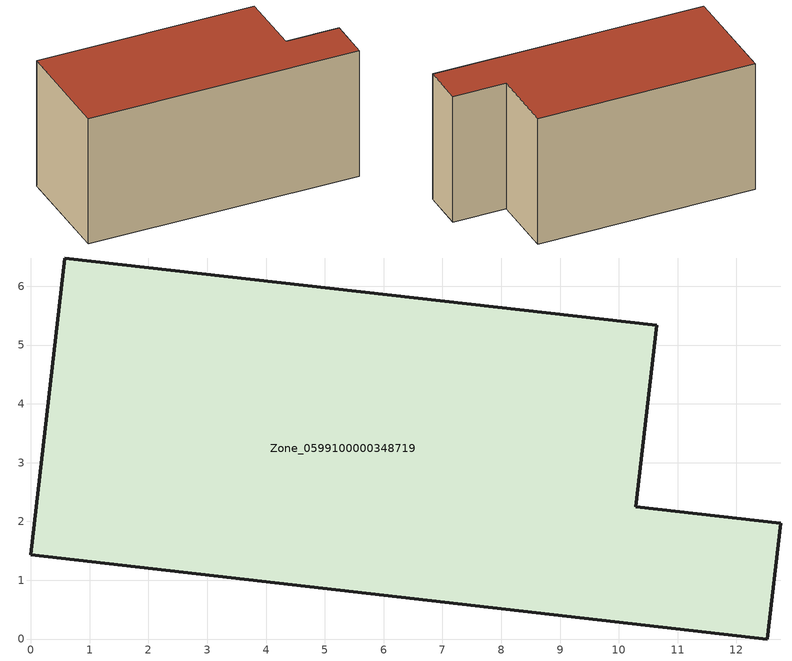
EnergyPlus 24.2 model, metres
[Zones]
Zone_0599100000348719
 floor ground (C_G): 0,1.43 0.58,6.48 10.65,5.33 10.29,2.25 12.75,1.97 12.53,0 z0
 wall outside (C_F): 0.58,6.48 0,1.43 12.53,0 12.75,1.97 10.29,2.25 10.65,5.33 0.58,6.48 z0:6.23
 roof outside (C_R): 0,1.43 12.53,0 12.75,1.97 10.29,2.25 10.65,5.33 0.58,6.48 z6.23
[BUILDING]
Pand.0599100000348719: North Axis=0; Terrain=City; Loads Convergence Tolerance Value=0.04; Temperature Convergence Tolerance Value=0.4; Solar Distribution=FullExterior; Maximum Number of Warmup Days=25; Minimum Number of Warmup Days=1
[Site:Location]
Rotterdam.The.Hague.AP_ZH_NLD Design_Conditions: Latitude=51.96; Longitude=4.45; Time Zone=1; Elevation=-4.5
[SITE:GROUNDTEMPERATURE:BUILDINGSURFACE]
18, 18, 18, 18, 18, 18, 18, 18, 18, 18, 18, 18
[MATERIAL] Thermal Absorptance=0.9; Solar Absorptance=0.7; Visible Absorptance=0.7
Name | Roughness | Thickness | Conductivity | Density | Specific Heat
G.TI.1992-2005 | MediumSmooth | 0.15 | 0.06 | 540 | 1210
F.TI.1992-2005 | Rough | 0.3 | 0.12 | 1920 | 840
R.TI.1992-2005 | MediumRough | 0.2 | 0.08 | 1500 | 1000
[CONSTRUCTION]
C_G: G.TI.1992-2005
C_F: F.TI.1992-2005
C_R: R.TI.1992-2005
[ZONE]
Zone_0599100000348719: Type=1; Multiplier=1; Ceiling Height=Autocalculate; Volume=Autocalculate; Floor Area=autocalculate; Part of Total Floor Area=Yes
[ZONEINFILTRATION:DESIGNFLOWRATE]
Infil_Zone_0599100000348719: Zone or ZoneList or Space or SpaceList=Zone_0599100000348719; Schedule=AlwaysOn; Design Flow Rate Calculation Method=Flow/Area; Flow Rate per Floor Area=0.0015; Constant Term Coefficient=1; Temperature Term Coefficient=0; Velocity Term Coefficient=0; Velocity Squared Term Coefficient=0
[HVACTEMPLATE:ZONE:IDEALLOADSAIRSYSTEM]
Zone_0599100000348719: Maximum Heating Supply Air Temperature=50; Minimum Cooling Supply Air Temperature=13; Maximum Heating Supply Air Humidity Ratio=0.0156; Minimum Cooling Supply Air Humidity Ratio=0.0077; Heating Limit=NoLimit; Cooling Limit=NoLimit; Dehumidification Control Type=ConstantSensibleHeatRatio; Cooling Sensible Heat Ratio=0.7; Dehumidification Setpoint=60; Humidification Control Type=None; Humidification Setpoint=30; Outdoor Air Method=None; Outdoor Air Flow Rate per Person=0.00944; Outdoor Air Flow Rate per Zone Floor Area=0; Outdoor Air Flow Rate per Zone=0; Demand Controlled Ventilation Type=None; Outdoor Air Economizer Type=NoEconomizer; Heat Recovery Type=None; Sensible Heat Recovery Effectiveness=0.7; Latent Heat Recovery Effectiveness=0.65
[ZONECONTROL:THERMOSTAT]
ThermostatControl_Zone_0599100000348719: Zone or ZoneList=Zone_0599100000348719; Control Type Schedule=DualSetpointControlType; Control 1=Thermostat_Zone_0599100000348719; Temperature Difference Between Cutout And Setpoint=0
[THERMOSTATSETPOINT:DUALSETPOINT]
Thermostat_Zone_0599100000348719: Heating Setpoint Temperature Schedule=HeatingSetpoint_Zone_0599100000348719; Cooling Setpoint Temperature Schedule=CoolingSetpoint_Zone_0599100000348719
[SCHEDULE:COMPACT]
HeatingSetpoint_Zone_0599100000348719: Through: 12/31, For: AllDays, Until: 24:00, 21
CoolingSetpoint_Zone_0599100000348719: Through: 12/31, For: AllDays, Until: 24:00, 24
DualSetpointControlType: Through: 12/31, For: AllDays, Until: 24:00, 4
AlwaysOn: Through: 12/31, For: AllDays, Until: 24:00, 1
